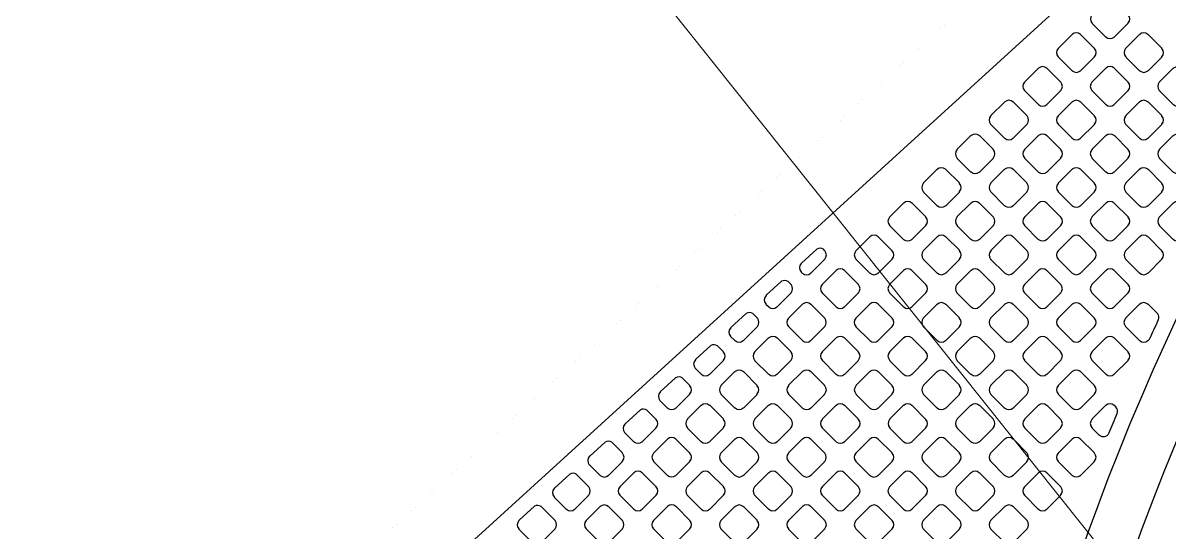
# Model space of a CAD drawing. Extents: x 0 to 248, y 0 to 175.
# Drawn here: x 37.729 to 41.392, y 140.371 to 141.998 of the extents above; entities that cross this region are included whole.
import ezdxf

# ---------------------------------------------------------------- set-up
doc = ezdxf.new("R2010")
doc.units = 0
doc.layers.add('gbr-dxf', color=7, linetype='Continuous')
doc.layers.add('gbr-outline-dxf', color=2, linetype='Continuous')
doc.layers.add('備註', color=1, linetype='Continuous', lineweight=5)

msp = doc.modelspace()

# ---------------------------------------------------------------- linework, layer by layer
at = {"layer": 'gbr-dxf', "linetype": 'Continuous'}
for points in [[(37.9331, 137.1507), (37.9331, 137.5787, -0.03889), (37.9331, 137.5825), (37.9331, 138.0106, -0.022988), (37.9331, 138.0128), (37.9331, 138.4407, -0.03889), (37.9331, 138.4446), (37.9331, 138.4652, -0.031973), (37.9331, 138.4684), (37.9331, 139.0864, -0.020901), (37.9331, 139.0884, -0.11449), (37.9636, 139.2189, -0.011623), (37.964, 139.2197, -0.092507), (38.0295, 139.3065), (38.0298, 139.3068), (38.7903, 139.9995), (38.7905, 139.9997), (43.7034, 144.474)], [(43.2587, 143.1482, 0.198813), (40.9557, 137.5908, -0.009943), (40.9557, 137.588), (40.9557, 134.3628, -0.034985), (40.9557, 134.3625, 0.107213), (40.9578, 134.3543, -0.065073), (40.958, 134.3537, -0.123869), (40.9686, 134.3117), (40.9687, 134.3117), (40.9687, 133.7783), (40.7909, 133.7783), (40.7909, 134.0419, -0.009209), (40.7908, 134.0449), (40.7908, 134.3116, -0.135021), (40.8033, 134.3571), (40.8033, 137.5852, -0.009965), (40.8033, 137.588, -0.198905), (43.1509, 143.256)], [(42.95, 143.235, 0.198909), (40.6761, 137.7455, -0.020503), (40.676, 137.7436), (40.676, 137.7161)], [(41.8737, 140.7408, 0.093188), (41.2963, 138.4313), (41.2963, 134.3758, 0.122728), (41.2994, 134.3667, -0.168265), (41.3184, 134.3117), (41.3184, 134.045, -0.009235), (41.3184, 134.042), (41.3184, 133.7782), (41.1406, 133.7782), (41.1406, 134.3116), (41.1406, 134.3116), (41.1406, 134.3117, -0.068537), (41.1439, 134.3357), (41.1439, 138.4289, -0.026123), (41.144, 138.4367, -0.09338), (41.7358, 140.8057, -0.00618)]]:
    msp.add_lwpolyline(points, format="xyb", dxfattribs=at)
for points in [[(41.1453, 141.9981, -0.103884), (41.1464, 141.9963), (41.1887, 141.954, -0.107954), (41.1905, 141.9529, 0.379422), (41.2165, 141.9529, -0.096625), (41.2181, 141.9539), (41.2606, 141.9964, -0.096111), (41.2616, 141.998, 0.379357), (41.2616, 142.0239, -0.100402), (41.2606, 142.0257), (41.2181, 142.0682, -0.096842), (41.2164, 142.0691, 0.37947), (41.1905, 142.0691, -0.096625), (41.1888, 142.0682), (41.1463, 142.0257, -0.096111), (41.1454, 142.024, 0.379308)], [(41.0375, 141.8902, -0.091954), (41.0385, 141.8887), (41.0811, 141.8461, -0.096111), (41.0827, 141.8451, 0.37981), (41.1087, 141.8451, -0.096458), (41.1103, 141.8461), (41.1529, 141.8887, -0.096627), (41.1539, 141.8903, 0.379859), (41.1539, 141.9163, -0.096723), (41.1529, 141.9179), (41.1103, 141.9605, -0.092564), (41.1087, 141.9614, 0.379731), (41.0828, 141.9614, -0.096625), (41.0811, 141.9605), (41.0385, 141.9178, -0.096111), (41.0375, 141.9162, 0.379682)], [(41.253, 141.8904, -0.103506), (41.2541, 141.8886), (41.2965, 141.8461, -0.10771), (41.2984, 141.8451, 0.379422), (41.3243, 141.8451, -0.096458), (41.326, 141.8461), (41.3684, 141.8885, -0.096423), (41.3694, 141.8902, 0.379859), (41.3694, 141.9161, -0.100399), (41.3684, 141.9179), (41.3258, 141.9605, -0.096627), (41.3241, 141.9614, 0.379357), (41.2982, 141.9615, -0.095968), (41.2965, 141.9605), (41.254, 141.918, -0.096328), (41.253, 141.9163, 0.378952)], [(40.9298, 141.7825, -0.091476), (40.9307, 141.781), (40.9733, 141.7383, -0.095602), (40.975, 141.7373, 0.379299), (41.0009, 141.7374, -0.096625), (41.0026, 141.7383), (41.0451, 141.7809, -0.096111), (41.0461, 141.7826, 0.3795), (41.0461, 141.8085, -0.096475), (41.0451, 141.8102), (41.0027, 141.8526, -0.107877), (41.0009, 141.8536, 0.379249), (40.9749, 141.8536, -0.096625), (40.9733, 141.8526), (40.9308, 141.8101, -0.096857), (40.9298, 141.8085, 0.37938)], [(41.1452, 141.7825, -0.092139), (41.1462, 141.781), (41.1889, 141.7383, -0.096332), (41.1905, 141.7373, 0.379308), (41.2165, 141.7373, -0.095968), (41.2181, 141.7382), (41.2607, 141.7808, -0.096328), (41.2617, 141.7825, 0.37924), (41.2617, 141.8084, -0.096614), (41.2607, 141.8101), (41.218, 141.8528, -0.092413), (41.2164, 141.8538, 0.379249), (41.1905, 141.8537, -0.096458), (41.1888, 141.8528), (41.1462, 141.8101, -0.096627), (41.1452, 141.8085, 0.379682)], [(41.3609, 141.7826, -0.107356), (41.3619, 141.7807), (41.4044, 141.7383, -0.096227), (41.406, 141.7373, 0.378892), (41.4319, 141.7373, -0.095506), (41.4336, 141.7383), (41.4762, 141.7809, -0.095585), (41.4771, 141.7825, 0.378964), (41.4771, 141.8084, -0.095968), (41.4762, 141.8101), (41.4335, 141.8527, -0.092456), (41.432, 141.8537, 0.37947), (41.406, 141.8536, -0.096458), (41.4044, 141.8527), (41.3619, 141.8102, -0.096627), (41.3609, 141.8085, 0.379308)], [(40.8219, 141.6747, -0.091476), (40.8229, 141.6731), (40.8655, 141.6305, -0.095895), (40.8671, 141.6295, 0.378952), (40.8931, 141.6295, -0.09601), (40.8947, 141.6305), (40.9374, 141.6732, -0.096328), (40.9384, 141.6748, 0.379125), (40.9384, 141.7008, -0.096323), (40.9374, 141.7024), (40.8948, 141.745, -0.091703), (40.8932, 141.746, 0.379116), (40.8673, 141.746, -0.096259), (40.8657, 141.745), (40.8229, 141.7022, -0.095895), (40.8219, 141.7006, 0.378651)], [(41.0375, 141.6748, -0.096225), (41.0385, 141.6732), (41.0811, 141.6305, -0.099711), (41.0828, 141.6295, 0.379249), (41.1087, 141.6295, -0.096458), (41.1104, 141.6305), (41.1529, 141.673, -0.096627), (41.1539, 141.6747, 0.379859), (41.1539, 141.7006, -0.108361), (41.1528, 141.7025), (41.1104, 141.7449, -0.104691), (41.1086, 141.7459, 0.379731), (41.0826, 141.7459, -0.096625), (41.081, 141.7449), (41.0385, 141.7024, -0.096857), (41.0375, 141.7008, 0.379409)], [(41.2531, 141.6747, -0.092348), (41.254, 141.6731), (41.2966, 141.6305, -0.096111), (41.2982, 141.6296, 0.379243), (41.3242, 141.6295, -0.095527), (41.3258, 141.6305), (41.3684, 141.6731, -0.095916), (41.3694, 141.6748, 0.379605), (41.3694, 141.7007, -0.096458), (41.3684, 141.7024), (41.3258, 141.745, -0.092623), (41.3243, 141.7459, 0.379731), (41.2983, 141.7459, -0.096458), (41.2966, 141.7449), (41.254, 141.7023, -0.096627), (41.2531, 141.7007, 0.379682)], [(40.7142, 141.5669, -0.103884), (40.7152, 141.5651), (40.7575, 141.5228, -0.107954), (40.7594, 141.5218, 0.378952), (40.7853, 141.5217, -0.09601), (40.7869, 141.5227), (40.8296, 141.5653, -0.096328), (40.8305, 141.567, 0.37947), (40.8305, 141.5929, -0.100902), (40.8295, 141.5947), (40.787, 141.6371, -0.096627), (40.7854, 141.6381, 0.379731), (40.7594, 141.6381, -0.096625), (40.7578, 141.6371), (40.7152, 141.5945, -0.096111), (40.7142, 141.5929, 0.379308)], [(40.9297, 141.5929, 0.379201), (40.9297, 141.567, -0.095956), (40.9307, 141.5653), (40.9733, 141.5227, -0.100151), (40.975, 141.5217, 0.379451), (41.0009, 141.5217, -0.096259), (41.0026, 141.5227), (41.0452, 141.5654, -0.096539), (41.0462, 141.567, 0.379019), (41.0462, 141.5929, -0.092029), (41.0453, 141.5945), (41.0026, 141.6372, -0.103923), (41.0008, 141.6382, 0.378939), (40.9749, 141.6382, -0.096259), (40.9733, 141.6372), (40.9306, 141.5946, -0.096539)], [(41.1453, 141.567, -0.095506), (41.1462, 141.5653), (41.1888, 141.5228, -0.09904), (41.1905, 141.5218, 0.379299), (41.2165, 141.5218, -0.096608), (41.2181, 141.5228), (41.2606, 141.5653, -0.096332), (41.2616, 141.5669, 0.3795), (41.2616, 141.5929, -0.10824), (41.2605, 141.5948), (41.2182, 141.6371, -0.104173), (41.2164, 141.6381, 0.379249), (41.1905, 141.6381, -0.096458), (41.1888, 141.6371), (41.1463, 141.5946, -0.09693), (41.1453, 141.5929, 0.37938)], [(41.3608, 141.593, 0.379465), (41.3608, 141.567, -0.096625), (41.3618, 141.5654), (41.4046, 141.5226, -0.083651), (41.406, 141.5217, 0.37981), (41.4319, 141.5217, -0.096458), (41.4336, 141.5227), (41.4762, 141.5653, -0.096627), (41.4772, 141.567, 0.379859), (41.4772, 141.593, -0.092636), (41.4763, 141.5945), (41.4335, 141.6373, -0.088207), (41.432, 141.6382, 0.379297), (41.4061, 141.6382, -0.096261), (41.4044, 141.6373), (41.3618, 141.5946, -0.096423)], [(40.6065, 141.4592, -0.096259), (40.6075, 141.4576), (40.6502, 141.4149, -0.083081), (40.6516, 141.414, 0.378731), (40.6775, 141.414, -0.09601), (40.6792, 141.4149), (40.7218, 141.4575, -0.096328), (40.7227, 141.4592, 0.37947), (40.7227, 141.4851, -0.092636), (40.7218, 141.4867), (40.6791, 141.5294, -0.088207), (40.6776, 141.5303, 0.379731), (40.6516, 141.5303, -0.096625), (40.65, 141.5293), (40.6075, 141.4868, -0.096111), (40.6065, 141.4852, 0.379451)], [(40.8219, 141.4852, 0.379201), (40.8219, 141.4592, -0.107999), (40.823, 141.4573), (40.8655, 141.4148, -0.096111), (40.8671, 141.4139, 0.379451), (40.8931, 141.4139, -0.096259), (40.8947, 141.4148), (40.9374, 141.4575, -0.096539), (40.9384, 141.4592, 0.379249), (40.9384, 141.4851, -0.096458), (40.9374, 141.4868), (40.8947, 141.5295, -0.092623), (40.8931, 141.5304, 0.3795), (40.8672, 141.5304, -0.096259), (40.8655, 141.5295), (40.8229, 141.4868, -0.096539)], [(41.0375, 141.4592, -0.099864), (41.0385, 141.4575), (41.081, 141.415, -0.104246), (41.0828, 141.414, 0.37874), (41.1087, 141.414, -0.096031), (41.1103, 141.415), (41.1529, 141.4576, -0.095895), (41.1539, 141.4592, 0.378458), (41.1539, 141.4851, -0.104141), (41.1528, 141.4869), (41.1104, 141.5294, -0.099933), (41.1087, 141.5304, 0.379298), (41.0827, 141.5303, -0.096458), (41.0811, 141.5294), (41.0385, 141.4868, -0.096627), (41.0375, 141.4852, 0.379308)], [(41.253, 141.4592, -0.095487), (41.2539, 141.4576), (41.2966, 141.415, -0.09904), (41.2983, 141.414, 0.379249), (41.3242, 141.414, -0.096625), (41.3259, 141.415), (41.3684, 141.4575, -0.096111), (41.3694, 141.4591, 0.379859), (41.3694, 141.4851, -0.108195), (41.3683, 141.487), (41.326, 141.5293, -0.104691), (41.3242, 141.5304, 0.379297), (41.2982, 141.5304, -0.096261), (41.2966, 141.5294), (41.254, 141.4868, -0.096712), (41.253, 141.4851, 0.378391)], [(40.4987, 141.3773, 0.379201), (40.4987, 141.3514, -0.099964), (40.4997, 141.3497), (40.5423, 141.3071, -0.087638), (40.5438, 141.3062, 0.379451), (40.5697, 141.3062, -0.096117), (40.5714, 141.3071), (40.6141, 141.3498, -0.096206), (40.615, 141.3515, 0.379249), (40.615, 141.3774, -0.104293), (40.614, 141.3792), (40.5716, 141.4216, -0.100824), (40.5699, 141.4226, 0.3795), (40.544, 141.4226, -0.096614), (40.5423, 141.4216), (40.4996, 141.379, -0.096539)], [(40.7142, 141.3515, -0.091954), (40.7151, 141.3499), (40.7578, 141.3072, -0.096332), (40.7595, 141.3062, 0.37981), (40.7854, 141.3062, -0.096475), (40.7871, 141.3072), (40.8295, 141.3497, -0.096627), (40.8305, 141.3513, 0.379859), (40.8305, 141.3773, -0.096815), (40.8295, 141.3789), (40.7868, 141.4216, -0.092959), (40.7853, 141.4226, 0.379731), (40.7593, 141.4226, -0.096625), (40.7577, 141.4216), (40.7152, 141.3791, -0.096111), (40.7142, 141.3775, 0.379682)], [(40.9297, 141.3514, -0.099864), (40.9307, 141.3497), (40.9731, 141.3072, -0.104246), (40.9749, 141.3062, 0.378892), (41.0008, 141.3062, -0.095383), (41.0025, 141.3071), (41.0452, 141.3499, -0.095585), (41.0462, 141.3515, 0.378964), (41.0462, 141.3774, -0.087715), (41.0453, 141.3789), (41.0026, 141.4216, -0.100294), (41.0009, 141.4226, 0.37947), (40.9749, 141.4225, -0.096458), (40.9733, 141.4216), (40.9307, 141.379, -0.096627), (40.9297, 141.3773, 0.379308)], [(41.1453, 141.3774, 0.379465), (41.1453, 141.3515, -0.10047), (41.1463, 141.3497), (41.1887, 141.3073, -0.104264), (41.1905, 141.3062, 0.37981), (41.2165, 141.3062, -0.096625), (41.2181, 141.3072), (41.2606, 141.3497, -0.096857), (41.2616, 141.3514, 0.379489), (41.2616, 141.3773, -0.104256), (41.2606, 141.3791), (41.2181, 141.4216, -0.100073), (41.2164, 141.4226, 0.378645), (41.1905, 141.4226, -0.096355), (41.1888, 141.4216), (41.1462, 141.3791, -0.096423)], [(41.3608, 141.3514, -0.099755), (41.3618, 141.3497), (41.4044, 141.3071, -0.086961), (41.4059, 141.3062, 0.378719), (41.4318, 141.3062, -0.095883), (41.4334, 141.3071), (41.4761, 141.3498, -0.096227), (41.4771, 141.3515, 0.379605), (41.4771, 141.3774, -0.104293), (41.4761, 141.3792), (41.4337, 141.4216, -0.100824), (41.432, 141.4226, 0.379731), (41.406, 141.4226, -0.096625), (41.4044, 141.4216), (41.3618, 141.379, -0.096857), (41.3608, 141.3774, 0.379409)], [(40.391, 141.2437, -0.103884), (40.392, 141.2419), (40.4345, 141.1994, -0.091737), (40.4361, 141.1985, 0.378952), (40.462, 141.1985, -0.09601), (40.4637, 141.1994), (40.5062, 141.242, -0.096227), (40.5072, 141.2437, 0.37947), (40.5072, 141.2696, -0.100399), (40.5062, 141.2713), (40.4637, 141.3138, -0.096627), (40.4621, 141.3148, 0.379731), (40.4361, 141.3148, -0.096625), (40.4345, 141.3138), (40.392, 141.2713, -0.096111), (40.391, 141.2697, 0.379308)], [(40.6063, 141.2437, -0.095506), (40.6073, 141.2421), (40.65, 141.1994, -0.100054), (40.6517, 141.1984, 0.379422), (40.6776, 141.1984, -0.096458), (40.6793, 141.1994), (40.7218, 141.242, -0.096627), (40.7228, 141.2436, 0.379859), (40.7228, 141.2696, -0.108361), (40.7218, 141.2715), (40.6794, 141.3138, -0.104691), (40.6776, 141.3149, 0.379357), (40.6516, 141.3149, -0.095968), (40.65, 141.3139), (40.6073, 141.2713, -0.096328), (40.6064, 141.2696, 0.378952)], [(40.8219, 141.2436, -0.083163), (40.8228, 141.2422), (40.8657, 141.1994, -0.087645), (40.8672, 141.1984, 0.378731), (40.8931, 141.1984, -0.09601), (40.8948, 141.1994), (40.9373, 141.242, -0.096227), (40.9383, 141.2436, 0.37947), (40.9383, 141.2696, -0.08851), (40.9374, 141.2711), (40.8946, 141.3139, -0.083681), (40.8931, 141.3148, 0.379731), (40.8672, 141.3148, -0.096458), (40.8655, 141.3138), (40.8229, 141.2712, -0.096627), (40.822, 141.2696, 0.379451)], [(41.0374, 141.2437, -0.103884), (41.0385, 141.2419), (41.0808, 141.1995, -0.107954), (41.0827, 141.1984, 0.378952), (41.1086, 141.1984, -0.09601), (41.1103, 141.1994), (41.1529, 141.242, -0.096328), (41.1539, 141.2436, 0.37947), (41.1539, 141.2696, -0.100902), (41.1529, 141.2713), (41.1103, 141.3139, -0.096857), (41.1087, 141.3148, 0.379297), (41.0827, 141.3149, -0.096217), (41.0811, 141.3139), (41.0384, 141.2712, -0.096423), (41.0374, 141.2696, 0.379011)], [(41.253, 141.2437, -0.099971), (41.254, 141.242), (41.2964, 141.1996, -0.104173), (41.2982, 141.1985, 0.379351), (41.3242, 141.1985, -0.096749), (41.3258, 141.1995), (41.3683, 141.242, -0.096227), (41.3693, 141.2436, 0.378734), (41.3693, 141.2696, -0.104211), (41.3683, 141.2714), (41.3259, 141.3138, -0.100215), (41.3241, 141.3148, 0.379298), (41.2982, 141.3148, -0.096625), (41.2965, 141.3138), (41.254, 141.2713, -0.096111), (41.2531, 141.2696, 0.379308)], [(40.216, 141.2025, -0.064939), (40.2167, 141.2015), (40.2189, 141.1993, -0.096128), (40.2206, 141.1983, 0.379552), (40.2465, 141.1984, -0.096625), (40.2482, 141.1993), (40.2908, 141.242, -0.096111), (40.2918, 141.2436, 0.379588), (40.2918, 141.2696, -0.096831), (40.2908, 141.2713), (40.2873, 141.2747, 0.273896), (40.2665, 141.2752), (40.2172, 141.2303, -0.046864), (40.2167, 141.2296, 0.392807)], [(40.2832, 141.1359, -0.107999), (40.2842, 141.134), (40.3266, 141.0916, -0.096111), (40.3282, 141.0907, 0.37981), (40.3542, 141.0907, -0.096458), (40.3559, 141.0916), (40.3985, 141.1343, -0.096627), (40.3995, 141.1359, 0.379859), (40.3995, 141.1619, -0.096723), (40.3985, 141.1636), (40.356, 141.2061, -0.092564), (40.3544, 141.2071, 0.379731), (40.3284, 141.2071, -0.096625), (40.3268, 141.2061), (40.2842, 141.1635, -0.096111), (40.2832, 141.1618, 0.379682)], [(40.4987, 141.136, -0.103917), (40.4997, 141.1342), (40.5423, 141.0916, -0.092126), (40.5439, 141.0907, 0.37981), (40.5699, 141.0907, -0.096458), (40.5715, 141.0916), (40.614, 141.1342, -0.096627), (40.615, 141.1358, 0.379859), (40.615, 141.1618, -0.100714), (40.614, 141.1635), (40.5714, 141.2061, -0.09693), (40.5698, 141.2071, 0.379731), (40.5438, 141.2071, -0.096625), (40.5422, 141.2061), (40.4997, 141.1636, -0.096111), (40.4987, 141.162, 0.379682)], [(40.7142, 141.1358, -0.096119), (40.7152, 141.1342), (40.7577, 141.0917, -0.100115), (40.7594, 141.0907, 0.379243), (40.7853, 141.0907, -0.095506), (40.787, 141.0916), (40.8296, 141.1342, -0.096227), (40.8306, 141.1359, 0.379605), (40.8306, 141.1618, -0.108361), (40.8295, 141.1637), (40.7872, 141.206, -0.10442), (40.7854, 141.2071, 0.379731), (40.7594, 141.2071, -0.096458), (40.7578, 141.2061), (40.7152, 141.1635, -0.096627), (40.7142, 141.1618, 0.379682)], [(40.9297, 141.1618, 0.378798), (40.9297, 141.1359, -0.087622), (40.9306, 141.1344), (40.9734, 141.0917, -0.092126), (40.975, 141.0907, 0.379173), (41.0009, 141.0907, -0.095968), (41.0026, 141.0917), (41.0452, 141.1342, -0.096328), (41.0461, 141.1359, 0.37947), (41.0461, 141.1618, -0.084073), (41.0452, 141.1632), (41.0025, 141.206, -0.096627), (41.0008, 141.207, 0.379297), (40.9749, 141.207, -0.096261), (40.9732, 141.206), (40.9307, 141.1635, -0.096301)], [(41.1452, 141.1618, 0.379201), (41.1452, 141.1358, -0.103917), (41.1463, 141.1341), (41.1885, 141.0918, -0.108029), (41.1904, 141.0907, 0.379243), (41.2164, 141.0907, -0.096031), (41.218, 141.0917), (41.2606, 141.1343, -0.096328), (41.2616, 141.1359, 0.378964), (41.2616, 141.1619, -0.099971), (41.2606, 141.1636), (41.2181, 141.2061, -0.096527), (41.2164, 141.2071, 0.379112), (41.1905, 141.2071, -0.096259), (41.1888, 141.2061), (41.1462, 141.1634, -0.096539)], [(40.1033, 141.0999, -0.04706), (40.1038, 141.0992), (40.1114, 141.0915, -0.083134), (40.1128, 141.0907, 0.379904), (40.1388, 141.0907, -0.096625), (40.1405, 141.0916), (40.183, 141.1342, -0.096111), (40.184, 141.1358, 0.379859), (40.184, 141.1618, -0.09253), (40.183, 141.1634), (40.1744, 141.172, 0.271677), (40.1536, 141.1724), (40.1044, 141.1276, -0.046043), (40.1039, 141.1269, 0.391669)], [(40.1755, 141.0282, -0.096265), (40.1764, 141.0266), (40.2192, 140.9838, -0.083168), (40.2206, 140.9829, 0.379201), (40.2465, 140.983, -0.096625), (40.2482, 140.9839), (40.2907, 141.0265, -0.096111), (40.2917, 141.0281, 0.3795), (40.2917, 141.0541, -0.092029), (40.2907, 141.0556), (40.248, 141.0984, -0.087865), (40.2465, 141.0993, 0.379249), (40.2206, 141.0993, -0.096625), (40.219, 141.0983), (40.1765, 141.0558, -0.096111), (40.1755, 141.0541, 0.379451)], [(40.3909, 141.0282, -0.108153), (40.3919, 141.0263), (40.4344, 140.9838, -0.096111), (40.4361, 140.9828, 0.379308), (40.462, 140.9828, -0.09601), (40.4637, 140.9838), (40.5064, 141.0265, -0.096328), (40.5073, 141.0281, 0.37924), (40.5073, 141.0541, -0.096614), (40.5064, 141.0557), (40.4636, 141.0985, -0.092413), (40.4621, 141.0994, 0.379249), (40.4361, 141.0994, -0.096458), (40.4345, 141.0984), (40.3919, 141.0558, -0.096627), (40.3909, 141.0541, 0.379682)], [(40.6065, 141.0282, -0.103926), (40.6075, 141.0264), (40.6501, 140.9839, -0.092072), (40.6516, 140.9829, 0.379243), (40.6776, 140.9829, -0.095383), (40.6792, 140.9838), (40.7218, 141.0264, -0.095916), (40.7228, 141.0281, 0.379605), (40.7228, 141.054, -0.100399), (40.7218, 141.0558), (40.6793, 141.0983, -0.096857), (40.6776, 141.0993, 0.379731), (40.6516, 141.0993, -0.096458), (40.65, 141.0983), (40.6075, 141.0558, -0.096627), (40.6065, 141.0541, 0.379682)], [(40.8219, 141.0282, -0.099643), (40.8229, 141.0264), (40.8656, 140.9837, -0.087864), (40.8671, 140.9828, 0.379422), (40.8931, 140.9828, -0.095956), (40.8947, 140.9838), (40.9374, 141.0265, -0.096111), (40.9384, 141.0281, 0.379859), (40.9384, 141.0541, -0.104293), (40.9373, 141.0559), (40.8949, 141.0983, -0.100824), (40.8932, 141.0993, 0.379357), (40.8672, 141.0994, -0.096117), (40.8656, 141.0984), (40.8229, 141.0557, -0.096227), (40.8219, 141.0541, 0.378952)], [(41.0375, 141.0282, -0.092061), (41.0385, 141.0266), (41.0811, 140.984, -0.096227), (41.0827, 140.983, 0.378892), (41.1087, 140.983, -0.095883), (41.1103, 140.984), (41.1528, 141.0265, -0.096227), (41.1538, 141.0281, 0.378964), (41.1538, 141.054, -0.095968), (41.1528, 141.0557), (41.1102, 141.0983, -0.092624), (41.1086, 141.0992, 0.37947), (41.0826, 141.0992, -0.096625), (41.081, 141.0983), (41.0385, 141.0558, -0.096111), (41.0375, 141.0541, 0.379308)], [(41.2529, 141.0541, 0.379465), (41.2529, 141.0281, -0.099964), (41.2539, 141.0264), (41.2964, 140.9839, -0.104264), (41.2982, 140.9829, 0.37981), (41.3242, 140.9829, -0.096625), (41.3258, 140.9839), (41.3298, 140.9878, -0.002244), (41.3587, 141.0505, 0.237575), (41.3558, 141.0684), (41.3258, 141.0983, -0.10077), (41.3241, 141.0993, 0.378945), (41.2982, 141.0994, -0.096217), (41.2965, 141.0984), (41.2539, 141.0557, -0.096328)], [(39.9904, 140.9971, -0.04639), (39.9909, 140.9964), (40.0034, 140.9839, -0.099951), (40.0051, 140.9829, 0.379595), (40.0311, 140.9829, -0.096458), (40.0327, 140.9839), (40.0753, 141.0265, -0.096857), (40.0763, 141.0281, 0.379728), (40.0763, 141.0541, -0.108477), (40.0752, 141.0559), (40.0621, 141.069, 0.280345), (40.0408, 141.0697), (39.9916, 141.0249, -0.046885), (39.991, 141.0242, 0.392839)], [(40.0676, 140.9203, -0.096625), (40.0686, 140.9187), (40.1111, 140.8762, -0.10046), (40.1128, 140.8752, 0.37981), (40.1388, 140.8752, -0.096625), (40.1404, 140.8762), (40.183, 140.9188, -0.096111), (40.184, 140.9204, 0.379859), (40.184, 140.9464, -0.108195), (40.1829, 140.9482), (40.1406, 140.9905, -0.10442), (40.1388, 140.9915, 0.379731), (40.1129, 140.9915, -0.096458), (40.1112, 140.9906), (40.0686, 140.9479, -0.096627), (40.0676, 140.9463, 0.379682)], [(40.2832, 140.9205, -0.095956), (40.2842, 140.9188), (40.327, 140.876, -0.083134), (40.3284, 140.8751, 0.37981), (40.3543, 140.8751, -0.096625), (40.356, 140.8761), (40.3985, 140.9187, -0.096111), (40.3995, 140.9203, 0.379859), (40.3995, 140.9463, -0.09253), (40.3986, 140.9478), (40.3557, 140.9906, -0.088207), (40.3543, 140.9916, 0.379731), (40.3283, 140.9916, -0.096625), (40.3266, 140.9906), (40.2842, 140.9481, -0.096111), (40.2832, 140.9464, 0.379682)], [(40.4987, 140.9204, -0.108042), (40.4997, 140.9185), (40.5422, 140.8761, -0.096332), (40.5438, 140.8751, 0.379308), (40.5698, 140.8751, -0.095862), (40.5714, 140.876), (40.6141, 140.9188, -0.095916), (40.6151, 140.9204, 0.37924), (40.6151, 140.9463, -0.096614), (40.6141, 140.948), (40.5715, 140.9906, -0.092413), (40.5699, 140.9916, 0.379249), (40.5439, 140.9916, -0.096458), (40.5423, 140.9906), (40.4997, 140.948, -0.096627), (40.4987, 140.9463, 0.379682)], [(40.7143, 140.9464, 0.379465), (40.7143, 140.9204, -0.104392), (40.7153, 140.9186), (40.7578, 140.8761, -0.092072), (40.7594, 140.8751, 0.379308), (40.7854, 140.8751, -0.096117), (40.787, 140.8761), (40.8296, 140.9187, -0.096227), (40.8306, 140.9203, 0.379), (40.8306, 140.9462, -0.100076), (40.8296, 140.948), (40.787, 140.9906, -0.096527), (40.7853, 140.9915, 0.378945), (40.7594, 140.9915, -0.096355), (40.7578, 140.9906), (40.7152, 140.948, -0.096423)], [(40.9297, 140.9203, -0.091954), (40.9306, 140.9187), (40.9732, 140.8761, -0.096111), (40.9749, 140.8752, 0.379243), (41.0008, 140.8751, -0.095487), (41.0024, 140.8761), (41.0452, 140.9188, -0.095916), (41.0461, 140.9205, 0.379605), (41.0461, 140.9464, -0.096458), (41.0451, 140.9481), (41.0028, 140.9905, -0.108174), (41.0009, 140.9915, 0.379731), (40.9749, 140.9915, -0.096625), (40.9733, 140.9905), (40.9307, 140.9479, -0.096111), (40.9297, 140.9463, 0.379682)], [(41.1452, 140.9205, -0.092061), (41.1462, 140.9189), (41.1889, 140.8762, -0.095895), (41.1905, 140.8752, 0.379422), (41.2165, 140.8752, -0.096625), (41.2181, 140.8762), (41.2606, 140.9186, -0.096111), (41.2616, 140.9203, 0.379357), (41.2616, 140.9462, -0.096507), (41.2606, 140.9479), (41.2179, 140.9906, -0.092456), (41.2163, 140.9915, 0.378945), (41.1904, 140.9915, -0.096217), (41.1887, 140.9906), (41.1462, 140.948, -0.095916), (41.1452, 140.9464, 0.379011)], [(39.8777, 140.8944, -0.053445), (39.8783, 140.8936), (39.8956, 140.8762, -0.103821), (39.8974, 140.8752, 0.379518), (39.9234, 140.8752, -0.096723), (39.925, 140.8762), (39.9675, 140.9186, -0.096111), (39.9684, 140.9203, 0.379523), (39.9685, 140.9462, -0.103999), (39.9674, 140.948), (39.9491, 140.9663, 0.277999), (39.928, 140.9669), (39.8788, 140.9221, -0.046435), (39.8782, 140.9214, 0.391158)], [(39.9599, 140.8126, -0.099971), (39.9609, 140.8109), (40.0033, 140.7685, -0.103923), (40.0051, 140.7675, 0.379201), (40.0311, 140.7675, -0.096625), (40.0327, 140.7685), (40.0752, 140.8109, -0.096111), (40.0761, 140.8126, 0.379357), (40.0762, 140.8385, -0.104256), (40.0751, 140.8403), (40.0327, 140.8827, -0.100442), (40.031, 140.8837, 0.37947), (40.0051, 140.8837, -0.096625), (40.0034, 140.8827), (39.9609, 140.8402, -0.096111), (39.9599, 140.8386, 0.379451)], [(40.1754, 140.8127, -0.099964), (40.1764, 140.8109), (40.2191, 140.7682, -0.087638), (40.2205, 140.7673, 0.37981), (40.2465, 140.7673, -0.096625), (40.2482, 140.7683), (40.2908, 140.811, -0.096111), (40.2918, 140.8126, 0.379859), (40.2918, 140.8386, -0.104293), (40.2908, 140.8404), (40.2483, 140.8829, -0.100824), (40.2466, 140.8839, 0.379731), (40.2206, 140.8839, -0.096625), (40.219, 140.8829), (40.1763, 140.8403, -0.096111), (40.1754, 140.8386, 0.379682)], [(40.391, 140.8127, -0.096117), (40.392, 140.811), (40.4348, 140.7682, -0.083), (40.4361, 140.7674, 0.378719), (40.4621, 140.7674, -0.096031), (40.4637, 140.7683), (40.5063, 140.8109, -0.096036), (40.5073, 140.8126, 0.378889), (40.5073, 140.8385, -0.092029), (40.5063, 140.8401), (40.4636, 140.8828, -0.087638), (40.4621, 140.8837, 0.379778), (40.4361, 140.8837, -0.096458), (40.4345, 140.8828), (40.392, 140.8403, -0.096627), (40.391, 140.8386, 0.379451)], [(40.6064, 140.8386, 0.379465), (40.6064, 140.8126, -0.108153), (40.6075, 140.8107), (40.6499, 140.7683, -0.096111), (40.6516, 140.7673, 0.37981), (40.6776, 140.7673, -0.096458), (40.6792, 140.7683), (40.7219, 140.811, -0.096423), (40.7228, 140.8126, 0.379859), (40.7228, 140.8386, -0.096458), (40.7219, 140.8402), (40.6792, 140.8829, -0.092289), (40.6777, 140.8838, 0.379297), (40.6517, 140.8838, -0.096261), (40.6501, 140.8829), (40.6074, 140.8402, -0.096423)], [(40.8219, 140.8385, 0.37889), (40.8219, 140.8126, -0.09185), (40.8229, 140.811), (40.8655, 140.7684, -0.095824), (40.8672, 140.7674, 0.378719), (40.8931, 140.7674, -0.096031), (40.8947, 140.7684), (40.9373, 140.811, -0.095916), (40.9383, 140.8126, 0.379605), (40.9383, 140.8386, -0.096458), (40.9373, 140.8402), (40.8947, 140.8828, -0.092623), (40.8931, 140.8838, 0.3795), (40.8672, 140.8838, -0.096259), (40.8656, 140.8828), (40.8229, 140.8402, -0.095895)], [(41.0374, 140.8386, 0.379465), (41.0374, 140.8126, -0.095956), (41.0384, 140.811), (41.081, 140.7684, -0.099727), (41.0827, 140.7674, 0.378952), (41.1086, 140.7674, -0.09601), (41.1103, 140.7683), (41.1529, 140.811, -0.096328), (41.1539, 140.8126, 0.379), (41.1539, 140.8385, -0.108121), (41.1528, 140.8404), (41.1104, 140.8828, -0.104677), (41.1086, 140.8838, 0.378945), (41.0827, 140.8838, -0.096217), (41.081, 140.8829), (41.0384, 140.8402, -0.096328)], [(39.7648, 140.7916, -0.053451), (39.7654, 140.7908), (39.7878, 140.7684, -0.103923), (39.7896, 140.7673, 0.378952), (39.8155, 140.7673, -0.09601), (39.8171, 140.7683), (39.8599, 140.811, -0.096328), (39.8608, 140.8127, 0.37947), (39.8608, 140.8386, -0.088442), (39.8599, 140.8401), (39.8364, 140.8636, 0.278531), (39.8152, 140.8642), (39.7659, 140.8193, -0.047213), (39.7654, 140.8186, 0.391207)], [(39.8521, 140.7307, 0.37889), (39.8521, 140.7048, -0.099971), (39.8531, 140.7031), (39.8955, 140.6607, -0.103923), (39.8973, 140.6596, 0.379201), (39.9232, 140.6597, -0.096625), (39.9249, 140.6606), (39.9675, 140.7033, -0.096111), (39.9685, 140.705, 0.379859), (39.9685, 140.7309, -0.08851), (39.9676, 140.7324), (39.925, 140.775, -0.100519), (39.9233, 140.776, 0.3795), (39.8973, 140.776, -0.096259), (39.8957, 140.775), (39.853, 140.7324, -0.095895)], [(40.0676, 140.7049, -0.100082), (40.0686, 140.7032), (40.1112, 140.6607, -0.103923), (40.113, 140.6597, 0.379201), (40.1389, 140.6597, -0.096625), (40.1405, 140.6607), (40.183, 140.7031, -0.096111), (40.184, 140.7048, 0.379357), (40.184, 140.7307, -0.104256), (40.183, 140.7325), (40.1404, 140.775, -0.10077), (40.1387, 140.776, 0.37947), (40.1128, 140.776, -0.096458), (40.1111, 140.775), (40.0686, 140.7326, -0.096627), (40.0676, 140.7309, 0.379451)], [(40.2832, 140.7048, -0.100082), (40.2842, 140.7031), (40.3268, 140.6604, -0.087645), (40.3283, 140.6595, 0.378731), (40.3542, 140.6595, -0.095866), (40.3559, 140.6605), (40.3986, 140.7032, -0.095916), (40.3996, 140.7049, 0.37947), (40.3996, 140.7308, -0.104765), (40.3985, 140.7326), (40.3561, 140.775, -0.100519), (40.3544, 140.776, 0.379731), (40.3284, 140.776, -0.096458), (40.3268, 140.7751), (40.2842, 140.7325, -0.096627), (40.2832, 140.7308, 0.379451)], [(40.4987, 140.7308, 0.378798), (40.4987, 140.7049, -0.096367), (40.4997, 140.7033), (40.5425, 140.6605, -0.083134), (40.5439, 140.6596, 0.379639), (40.5699, 140.6596, -0.096625), (40.5715, 140.6606), (40.614, 140.7031, -0.096111), (40.615, 140.7048, 0.3795), (40.615, 140.7307, -0.092029), (40.6141, 140.7323), (40.5713, 140.7751, -0.087645), (40.5698, 140.776, 0.378645), (40.5439, 140.776, -0.096355), (40.5422, 140.775), (40.4997, 140.7325, -0.096195)], [(40.7142, 140.7048, -0.103999), (40.7152, 140.703), (40.7575, 140.6607, -0.107439), (40.7594, 140.6596, 0.378719), (40.7853, 140.6596, -0.09601), (40.787, 140.6606), (40.8296, 140.7032, -0.095997), (40.8306, 140.7049, 0.378889), (40.8306, 140.7308, -0.100514), (40.8296, 140.7325), (40.787, 140.775, -0.096212), (40.7854, 140.776, 0.379778), (40.7594, 140.776, -0.096458), (40.7578, 140.775), (40.7152, 140.7324, -0.096627), (40.7142, 140.7308, 0.379451)], [(40.9297, 140.7308, 0.378798), (40.9297, 140.7049, -0.096367), (40.9307, 140.7033), (40.9733, 140.6607, -0.100054), (40.975, 140.6597, 0.379639), (41.0009, 140.6597, -0.096625), (41.0026, 140.6606), (41.0451, 140.7032, -0.096111), (41.0461, 140.7048, 0.379357), (41.0461, 140.7308, -0.092315), (41.0452, 140.7323), (41.0026, 140.775, -0.104677), (41.0008, 140.776, 0.378945), (40.9749, 140.776, -0.096355), (40.9732, 140.775), (40.9307, 140.7325, -0.096195)], [(41.1452, 140.7308, 0.379299), (41.1452, 140.7048, -0.095956), (41.1462, 140.7032), (41.1674, 140.682, -0.057526), (41.169, 140.6809, 0.497265), (41.1998, 140.6871, -0.054), (41.2008, 140.6887, -0.002157), (41.226, 140.7499, -0.043562), (41.2261, 140.7503, 0.284799), (41.2221, 140.771, -0.068105), (41.2217, 140.7715), (41.2182, 140.775, -0.104803), (41.2164, 140.776, 0.378781), (41.1905, 140.7761, -0.095883), (41.1889, 140.7751), (41.1462, 140.7324, -0.095796)], [(39.6521, 140.689, -0.031092), (39.6524, 140.6885), (39.6803, 140.6606, -0.092132), (39.6819, 140.6597, 0.378957), (39.7078, 140.6596, -0.096117), (39.7095, 140.6606), (39.752, 140.7032, -0.096227), (39.753, 140.7048, 0.379388), (39.753, 140.7308, -0.083586), (39.7521, 140.7322), (39.7234, 140.7609, 0.276192), (39.7023, 140.7614), (39.6533, 140.7167, -0.048273), (39.6527, 140.716, 0.392182)], [(39.5392, 140.5862, -0.031126), (39.5395, 140.5857), (39.5725, 140.5527, -0.091578), (39.574, 140.5518, 0.378817), (39.6, 140.5518, -0.09601), (39.6016, 140.5528), (39.6443, 140.5955, -0.096328), (39.6453, 140.5971, 0.379351), (39.6453, 140.6231, -0.100689), (39.6443, 140.6248), (39.6107, 140.6583, 0.275866), (39.5897, 140.6588), (39.5404, 140.6139, -0.047154), (39.5398, 140.6132, 0.392298)], [(39.7444, 140.5971, -0.087254), (39.7453, 140.5956), (39.788, 140.5529, -0.091578), (39.7896, 140.552, 0.379201), (39.8155, 140.552, -0.096625), (39.8172, 140.553), (39.8597, 140.5955, -0.096111), (39.8607, 140.5971, 0.379357), (39.8607, 140.6231, -0.083622), (39.8598, 140.6245), (39.8171, 140.6672, -0.096423), (39.8155, 140.6682, 0.37947), (39.7895, 140.6682, -0.096625), (39.7879, 140.6672), (39.7454, 140.6247, -0.096111), (39.7444, 140.6231, 0.379451)], [(39.9598, 140.5971, -0.103917), (39.9608, 140.5953), (40.0032, 140.5529, -0.107817), (40.0051, 140.5519, 0.37981), (40.0311, 140.5519, -0.096625), (40.0327, 140.5528), (40.0753, 140.5954, -0.096111), (40.0763, 140.5971, 0.379859), (40.0763, 140.623, -0.100399), (40.0753, 140.6248), (40.0327, 140.6673, -0.096627), (40.031, 140.6683, 0.379731), (40.0051, 140.6683, -0.096625), (40.0034, 140.6673), (39.9608, 140.6247, -0.096111), (39.9598, 140.6231, 0.379682)], [(40.1755, 140.5971, -0.104392), (40.1765, 140.5953), (40.219, 140.5528, -0.092233), (40.2206, 140.5519, 0.379243), (40.2466, 140.5518, -0.095378), (40.2482, 140.5528), (40.2908, 140.5954, -0.095935), (40.2918, 140.597, 0.379605), (40.2917, 140.623, -0.100902), (40.2907, 140.6247), (40.2482, 140.6672, -0.096857), (40.2466, 140.6682, 0.379731), (40.2206, 140.6682, -0.096458), (40.2189, 140.6672), (40.1765, 140.6248, -0.096627), (40.1755, 140.6231, 0.379682)], [(40.3909, 140.623, 0.379465), (40.3909, 140.5971, -0.099964), (40.3919, 140.5954), (40.4346, 140.5527, -0.087638), (40.4361, 140.5518, 0.37981), (40.462, 140.5518, -0.096625), (40.4637, 140.5528), (40.5063, 140.5954, -0.096111), (40.5073, 140.5971, 0.379859), (40.5073, 140.6231, -0.104293), (40.5063, 140.6249), (40.4639, 140.6673, -0.100824), (40.4621, 140.6683, 0.379297), (40.4362, 140.6683, -0.096355), (40.4346, 140.6673), (40.3919, 140.6247, -0.096842)], [(40.6065, 140.5972, -0.09601), (40.6075, 140.5955), (40.6502, 140.5528, -0.083291), (40.6516, 140.5519, 0.378952), (40.6776, 140.5519, -0.095862), (40.6792, 140.5528), (40.7218, 140.5954, -0.096328), (40.7228, 140.5971, 0.37947), (40.7227, 140.623, -0.09253), (40.7218, 140.6246), (40.6791, 140.6673, -0.088207), (40.6776, 140.6682, 0.379731), (40.6516, 140.6682, -0.096625), (40.65, 140.6672), (40.6075, 140.6247, -0.096111), (40.6065, 140.6231, 0.379308)], [(40.8219, 140.6231, 0.379465), (40.8219, 140.5971, -0.107999), (40.823, 140.5952), (40.8655, 140.5528, -0.096332), (40.8671, 140.5518, 0.37981), (40.8931, 140.5518, -0.096625), (40.8947, 140.5528), (40.9374, 140.5954, -0.096111), (40.9384, 140.5971, 0.379859), (40.9384, 140.6231, -0.096458), (40.9374, 140.6247), (40.8947, 140.6674, -0.092289), (40.8931, 140.6683, 0.379297), (40.8672, 140.6683, -0.096261), (40.8656, 140.6674), (40.8229, 140.6247, -0.096328)], [(41.0375, 140.5971, -0.099964), (41.0385, 140.5954), (41.0809, 140.553, -0.104264), (41.0827, 140.552, 0.379243), (41.1086, 140.552, -0.095383), (41.1103, 140.5529), (41.1528, 140.5954, -0.095916), (41.1537, 140.5971, 0.379605), (41.1537, 140.623, -0.104293), (41.1527, 140.6248), (41.1103, 140.6672, -0.100824), (41.1086, 140.6682, 0.379731), (41.0826, 140.6682, -0.096625), (41.081, 140.6672), (41.0385, 140.6247, -0.096111), (41.0375, 140.6231, 0.379682)], [(39.4264, 140.4835, -0.03918), (39.4269, 140.4829), (39.4647, 140.4451, -0.096266), (39.4663, 140.4441, 0.379364), (39.4923, 140.4441, -0.096259), (39.4939, 140.4451), (39.5365, 140.4877, -0.095895), (39.5375, 140.4893, 0.379253), (39.5375, 140.5153, -0.096225), (39.5365, 140.5169), (39.4977, 140.5556, 0.273549), (39.4769, 140.5561), (39.4277, 140.5113, -0.048613), (39.4271, 140.5106, 0.392775)], [(39.6365, 140.4892, -0.087748), (39.6375, 140.4878), (39.6801, 140.4451, -0.091737), (39.6817, 140.4441, 0.379451), (39.7077, 140.4441, -0.096259), (39.7093, 140.4451), (39.752, 140.4878, -0.095895), (39.753, 140.4894, 0.378827), (39.753, 140.5154, -0.100076), (39.752, 140.5171), (39.7095, 140.5596, -0.096527), (39.7078, 140.5606, 0.37947), (39.6819, 140.5605, -0.096458), (39.6802, 140.5596), (39.6375, 140.5169, -0.096423), (39.6365, 140.5152, 0.379682)], [(39.8521, 140.4894, -0.087748), (39.853, 140.4879), (39.8958, 140.4451, -0.091737), (39.8974, 140.4441, 0.37981), (39.9234, 140.4441, -0.096458), (39.925, 140.4451), (39.9675, 140.4877, -0.096627), (39.9685, 140.4893, 0.379859), (39.9685, 140.5153, -0.084073), (39.9676, 140.5167), (39.9248, 140.5595, -0.096627), (39.9232, 140.5605, 0.379731), (39.8972, 140.5605, -0.096625), (39.8956, 140.5595), (39.8531, 140.517, -0.096111), (39.8521, 140.5154, 0.379682)], [(40.0676, 140.4893, -0.104392), (40.0687, 140.4875), (40.111, 140.4452, -0.107961), (40.1129, 140.4441, 0.379308), (40.1388, 140.4441, -0.095866), (40.1404, 140.4451), (40.1831, 140.4877, -0.095935), (40.184, 140.4893, 0.379), (40.184, 140.5152, -0.100076), (40.183, 140.517), (40.1405, 140.5595, -0.096527), (40.1388, 140.5605, 0.37947), (40.1129, 140.5605, -0.096458), (40.1112, 140.5595), (40.0686, 140.5169, -0.096627), (40.0676, 140.5153, 0.379682)], [(40.2832, 140.5153, 0.379422), (40.2832, 140.4894, -0.104392), (40.2843, 140.4876), (40.3268, 140.445, -0.092233), (40.3284, 140.4441, 0.37981), (40.3543, 140.4441, -0.096458), (40.356, 140.4451), (40.3985, 140.4876, -0.096627), (40.3995, 140.4893, 0.3795), (40.3995, 140.5152, -0.100514), (40.3985, 140.5169), (40.3559, 140.5595, -0.096539), (40.3543, 140.5605, 0.378699), (40.3284, 140.5605, -0.096507), (40.3267, 140.5595), (40.2842, 140.517, -0.096423)], [(40.4987, 140.4893, -0.099964), (40.4997, 140.4876), (40.5423, 140.445, -0.087638), (40.5438, 140.4441, 0.379243), (40.5697, 140.444, -0.095383), (40.5714, 140.445), (40.6141, 140.4877, -0.095916), (40.6151, 140.4894, 0.379605), (40.6151, 140.5153, -0.104293), (40.614, 140.5171), (40.5716, 140.5595, -0.100824), (40.5699, 140.5605, 0.379731), (40.5439, 140.5605, -0.096625), (40.5423, 140.5595), (40.4997, 140.5169, -0.096111), (40.4987, 140.5153, 0.379682)], [(40.7142, 140.5154, 0.379465), (40.7142, 140.4894, -0.095956), (40.7152, 140.4878), (40.758, 140.445, -0.082912), (40.7594, 140.4441, 0.37981), (40.7854, 140.4441, -0.096458), (40.787, 140.4451), (40.8296, 140.4876, -0.096627), (40.8305, 140.4893, 0.379859), (40.8305, 140.5152, -0.092636), (40.8296, 140.5168), (40.7868, 140.5596, -0.088207), (40.7853, 140.5605, 0.379297), (40.7594, 140.5605, -0.096261), (40.7577, 140.5595), (40.7152, 140.517, -0.096328)], [(40.9297, 140.4893, -0.099964), (40.9307, 140.4875), (40.9731, 140.4452, -0.10399), (40.9749, 140.4441, 0.379092), (41.0008, 140.4441, -0.095506), (41.0024, 140.4451), (41.0452, 140.4878, -0.096206), (41.0461, 140.4895, 0.378841), (41.0461, 140.5154, -0.087947), (41.0452, 140.5169), (41.0026, 140.5595, -0.100601), (41.0009, 140.5605, 0.379778), (40.9749, 140.5605, -0.096625), (40.9733, 140.5595), (40.9307, 140.5169, -0.096111), (40.9297, 140.5152, 0.379682)], [(39.3138, 140.3809, -0.076481), (39.3147, 140.3797), (39.357, 140.3373, -0.095798), (39.3586, 140.3364, 0.378424), (39.3845, 140.3364, -0.09601), (39.3862, 140.3373), (39.4288, 140.3799, -0.096328), (39.4297, 140.3816, 0.37947), (39.4297, 140.4075, -0.096723), (39.4287, 140.4092), (39.385, 140.453, 0.27395), (39.3641, 140.4534), (39.3151, 140.4088, -0.06016), (39.3144, 140.4079, 0.391497)], [(39.5288, 140.3816, -0.09185), (39.5298, 140.38), (39.5724, 140.3374, -0.095895), (39.574, 140.3364, 0.378731), (39.6, 140.3364, -0.09601), (39.6016, 140.3374), (39.6442, 140.38, -0.096328), (39.6452, 140.3816, 0.37947), (39.6451, 140.4076, -0.096723), (39.6442, 140.4092), (39.6016, 140.4518, -0.092564), (39.6, 140.4527, 0.379731), (39.5741, 140.4527, -0.096625), (39.5724, 140.4518), (39.5298, 140.4092, -0.096111), (39.5289, 140.4075, 0.379451)], [(39.7443, 140.3816, -0.092348), (39.7452, 140.38), (39.7879, 140.3373, -0.096111), (39.7896, 140.3363, 0.37981), (39.8155, 140.3363, -0.096458), (39.8172, 140.3373), (39.8598, 140.38, -0.096627), (39.8608, 140.3816, 0.379859), (39.8608, 140.4076, -0.096723), (39.8598, 140.4092), (39.8174, 140.4517, -0.108174), (39.8155, 140.4528, 0.379731), (39.7895, 140.4528, -0.096475), (39.7879, 140.4518), (39.7452, 140.4092, -0.096627), (39.7443, 140.4075, 0.379682)], [(39.9599, 140.3816, -0.092162), (39.9609, 140.38), (40.0036, 140.3374, -0.095796), (40.0052, 140.3364, 0.378719), (40.0311, 140.3364, -0.095378), (40.0327, 140.3373), (40.0752, 140.3799, -0.095602), (40.0762, 140.3815, 0.378964), (40.0762, 140.4074, -0.095968), (40.0753, 140.4091), (40.0326, 140.4517, -0.092456), (40.031, 140.4527, 0.37947), (40.0051, 140.4527, -0.096458), (40.0034, 140.4517), (39.9609, 140.4092, -0.096627), (39.9599, 140.4076, 0.379451)], [(40.1754, 140.4075, 0.379465), (40.1754, 140.3816, -0.107999), (40.1765, 140.3797), (40.2189, 140.3373, -0.096332), (40.2205, 140.3363, 0.37981), (40.2465, 140.3363, -0.096625), (40.2482, 140.3373), (40.2908, 140.3799, -0.096111), (40.2918, 140.3816, 0.379859), (40.2918, 140.4075, -0.096458), (40.2908, 140.4092), (40.2482, 140.4518, -0.092289), (40.2466, 140.4528, 0.379297), (40.2207, 140.4528, -0.096355), (40.219, 140.4518), (40.1764, 140.4092, -0.096842)], [(40.391, 140.3816, -0.104392), (40.392, 140.3798), (40.4345, 140.3373, -0.092072), (40.4361, 140.3364, 0.379243), (40.462, 140.3363, -0.095383), (40.4637, 140.3373), (40.5063, 140.3799, -0.095916), (40.5072, 140.3815, 0.379605), (40.5072, 140.4075, -0.100399), (40.5062, 140.4092), (40.4637, 140.4517, -0.096857), (40.4621, 140.4527, 0.379731), (40.4361, 140.4527, -0.096458), (40.4345, 140.4517), (40.392, 140.4092, -0.096627), (40.391, 140.4076, 0.379682)], [(40.6064, 140.3816, -0.099864), (40.6074, 140.3799), (40.6501, 140.3372, -0.087864), (40.6516, 140.3363, 0.379422), (40.6776, 140.3363, -0.096458), (40.6792, 140.3373), (40.7219, 140.3799, -0.096627), (40.7228, 140.3816, 0.379357), (40.7229, 140.4075, -0.104325), (40.7218, 140.4093), (40.6793, 140.4518, -0.10077), (40.6776, 140.4528, 0.378945), (40.6517, 140.4528, -0.096355), (40.65, 140.4518), (40.6074, 140.4092, -0.096328), (40.6064, 140.4075, 0.379011)], [(40.8219, 140.4075, 0.37889), (40.8219, 140.3816, -0.082876), (40.8228, 140.3802), (40.8657, 140.3373, -0.08752), (40.8672, 140.3364, 0.378719), (40.8931, 140.3364, -0.096031), (40.8947, 140.3374), (40.9373, 140.38, -0.095916), (40.9383, 140.3816, 0.379605), (40.9383, 140.4076, -0.08851), (40.9373, 140.409), (40.8946, 140.4518, -0.083681), (40.8931, 140.4527, 0.3795), (40.8672, 140.4527, -0.096259), (40.8656, 140.4518), (40.8229, 140.4091, -0.095895)]]:
    msp.add_lwpolyline(points, format="xyb", close=True, dxfattribs=at)
at = {"layer": 'gbr-outline-dxf', "linetype": 'Continuous', "const_width": 0.000025}
msp.add_lwpolyline([(37.7291, 131.7065), (37.7291, 139.0881, -0.211094), (37.8925, 139.4578), (43.5658, 144.6241, 0.211095), (43.7291, 144.9938), (43.7291, 152.897, -0.414217), (44.2291, 153.397), (57.2291, 153.397, -0.414217), (57.7291, 152.897), (57.7291, 144.9938, -0.211094), (57.5658, 144.6241), (51.8925, 139.4578, 0.211095), (51.7291, 139.0881), (51.7291, 130.3303, -0.414217), (51.2291, 129.8303), (46.2291, 129.8303, -0.414217), (45.7291, 130.3303), (45.7291, 130.7065, 0.414217), (45.2291, 131.2065), (38.2291, 131.2065, -0.414217)], format="xyb", close=True, dxfattribs=at)
at = {"layer": '備註', "linetype": 'Continuous'}
msp.add_line((38.5928, 143.5555), (44.4862, 136.1676), dxfattribs=at)

doc.saveas('drawing.dxf')
